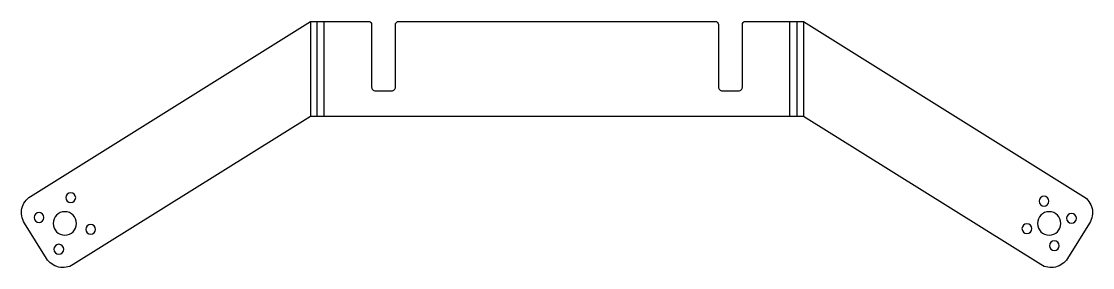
# Model space of a CAD drawing. Header units: inches. Extents: x -4.9 to 13.1, y -2.5 to 1.6.
import ezdxf

# ---------------------------------------------------------------- set-up
doc = ezdxf.new("R2010")
doc.units = ezdxf.units.IN

msp = doc.modelspace()

# ---------------------------------------------------------------- linework, layer by layer
at = {"layer": 'BEND'}
for p, q in [((0.113, 0), (0.113, 1.597)), ((8.173, 1.597), (8.173, 0))]:
    msp.add_line(p, q, dxfattribs=at)
at = {"layer": 'BEND_EXTENT'}
for p, q in [((0, 1.597), (0, 0)), ((0.226, 0), (0.226, 1.597)), ((8.059, 0), (8.059, 1.597)), ((8.286, 1.597), (8.286, 0))]:
    msp.add_line(p, q, dxfattribs=at)
at = {"layer": 'INTERIOR_PROFILES', "extrusion": (0, 0, -1)}
for centre, radius in [((4.032, -1.367), 0.0827), ((-12.331, -1.426), 0.0827), ((4.566, -1.701), 0.0827), ((4.132, -1.801), 0.197), ((-12.418, -1.801), 0.197), ((-12.793, -1.714), 0.0827), ((3.698, -1.901), 0.0827), ((-12.043, -1.888), 0.0827), ((4.233, -2.235), 0.0827), ((-12.505, -2.176), 0.0827)]:
    msp.add_circle(centre, radius, dxfattribs=at)
at = {"layer": 'OUTER_PROFILES'}
msp.add_lwpolyline([(-3.991, -2.494, -0.414214), (-4.44, -2.39), (-4.812, -1.794, -0.414214), (-4.709, -1.345), (0, 1.597), (0.974, 1.597, -0.414214), (1.026, 1.544), (1.026, 0.493, 0.414214), (1.09, 0.43), (1.363, 0.43, 0.414214), (1.426, 0.493), (1.426, 1.544, -0.414214), (1.479, 1.597), (6.807, 1.597, -0.414214), (6.859, 1.544), (6.859, 0.493, 0.414214), (6.923, 0.43), (7.196, 0.43, 0.414214), (7.259, 0.493), (7.259, 1.544, -0.414214), (7.312, 1.597), (8.286, 1.597), (12.994, -1.345, -0.414214), (13.098, -1.794), (12.726, -2.39, -0.414214), (12.277, -2.494), (8.286, 0), (0, 0)], format="xyb", close=True, dxfattribs=at)

doc.saveas('drawing.dxf')
